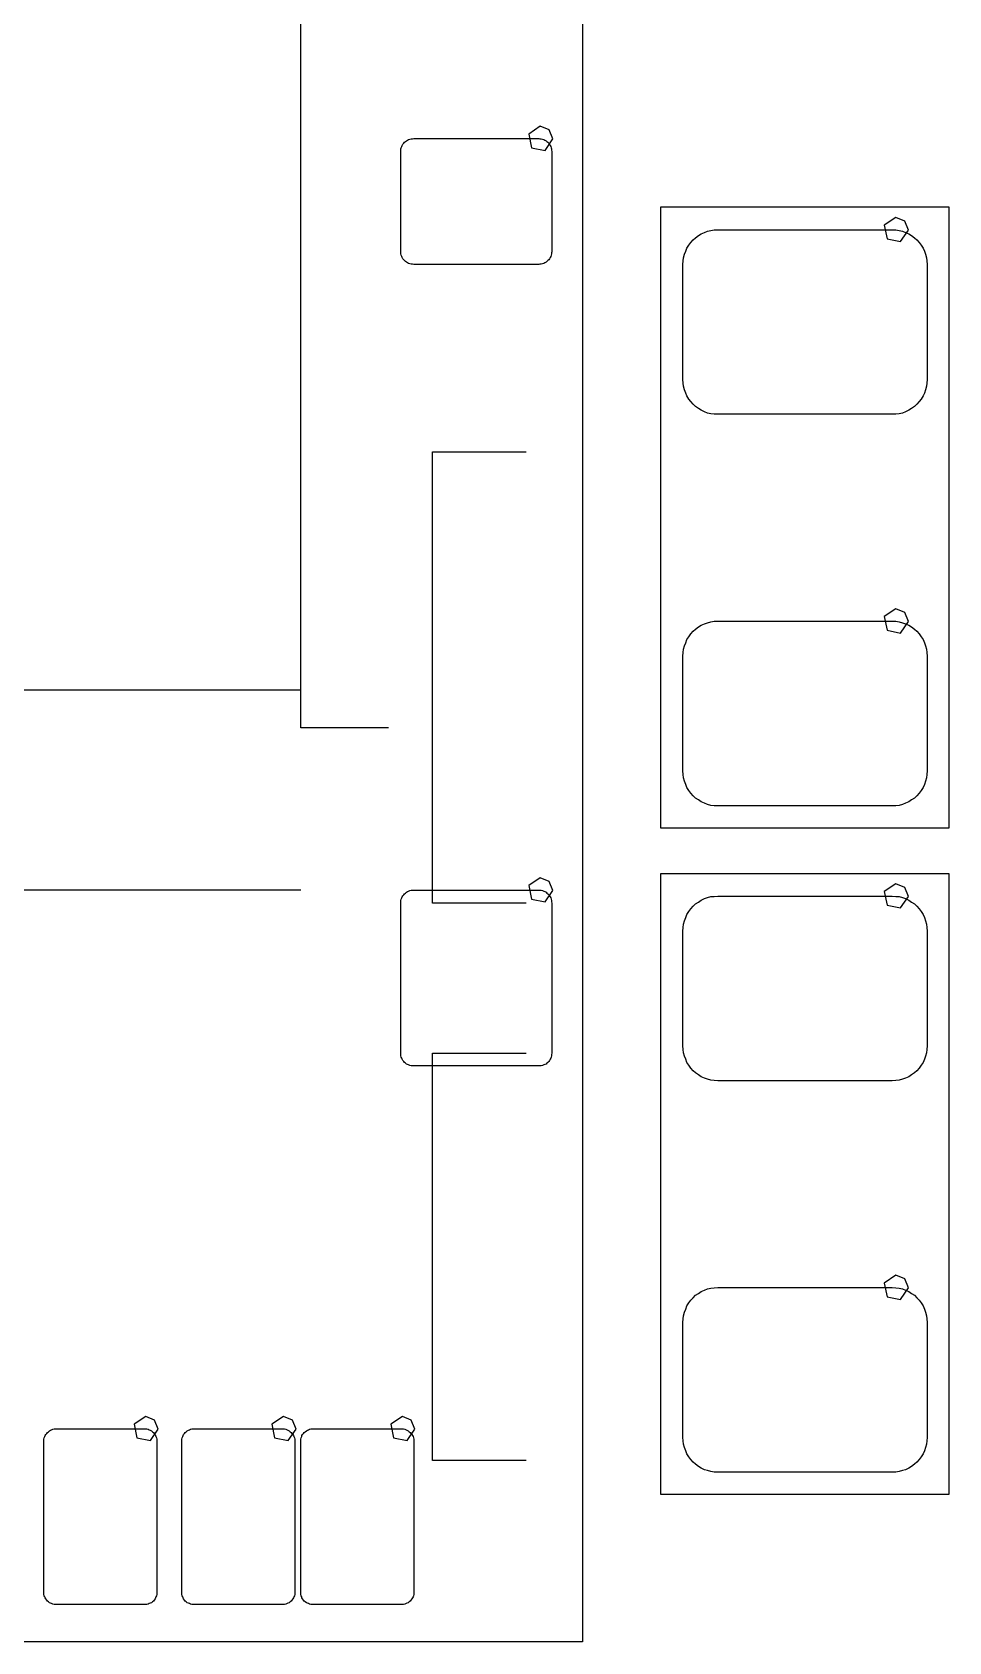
# Model space of a CAD drawing. Extents: x 114 to 258, y 8 to 198.
# Drawn here: x 234.33 to 241.65, y 170.13 to 182.98 of the extents above; entities that cross this region are included whole.
import ezdxf

# ---------------------------------------------------------------- set-up
doc = ezdxf.new("R2010")
doc.units = 0

msp = doc.modelspace()

# ---------------------------------------------------------------- linework, layer by layer
at = {"layer": 'Layer 1', "color": 7}
for points in [[(238.72444, 187.43402), (238.72444, 170.13408)], [(236.474, 177.4315), (236.474, 185.03372)], [(238.386366, 182.232786), (238.293978, 182.171054), (238.315655, 182.062075), (238.424634, 182.040398), (238.486366, 182.132786), (238.457077, 182.203497), (238.386366, 182.232786), (238.386366, 182.232786)], [(237.28426, 182.0797), (237.28934, 182.08986)], [(237.28934, 182.08986), (237.29696, 182.09748)], [(237.29696, 182.09748), (237.30204, 182.1051)], [(237.30204, 182.1051), (237.30966, 182.11018)], [(237.30966, 182.11018), (237.31728, 182.1178)], [(237.31728, 182.1178), (237.32744, 182.12288)], [(237.32744, 182.12288), (237.33506, 182.12796)], [(237.33506, 182.12796), (237.34522, 182.1305)], [(237.34522, 182.1305), (237.35538, 182.13304)], [(237.35538, 182.13304), (237.36554, 182.13304)], [(237.36554, 182.13304), (237.3757, 182.13558)], [(237.3757, 182.13558), (238.37392, 182.13558)], [(238.37392, 182.13558), (238.38408, 182.13304)], [(238.38408, 182.13304), (238.39424, 182.13304)], [(238.39424, 182.13304), (238.4044, 182.1305)], [(238.4044, 182.1305), (238.41456, 182.12796)], [(238.41456, 182.12796), (238.42218, 182.12288)], [(238.42218, 182.12288), (238.43234, 182.1178)], [(238.43234, 182.1178), (238.43996, 182.11018)], [(238.43996, 182.11018), (238.44758, 182.1051)], [(238.44758, 182.1051), (238.4552, 182.09748)], [(238.4552, 182.09748), (238.46028, 182.08986)], [(238.46028, 182.08986), (238.46536, 182.0797)], [(237.2741, 182.05176), (237.27664, 182.06192)], [(237.2741, 182.0416), (237.2741, 182.05176)], [(237.2741, 182.03144), (237.2741, 182.0416)], [(237.2741, 181.23134), (237.2741, 182.03144)], [(237.27664, 182.06192), (237.28172, 182.07208)], [(237.28172, 182.07208), (237.28426, 182.0797)], [(238.46536, 182.0797), (238.47044, 182.07208)], [(238.47044, 182.07208), (238.47298, 182.06192)], [(238.47298, 182.06192), (238.47552, 182.05176)], [(238.47552, 182.05176), (238.47552, 182.0416)], [(238.47552, 182.0416), (238.47806, 182.03144)], [(238.47806, 182.03144), (238.47806, 181.23134)], [(239.34928, 181.58948), (241.64798, 181.58948)], [(239.34928, 176.62886), (239.34928, 181.58948)], [(241.64798, 181.58948), (241.64798, 176.62886)], [(241.225324, 181.504822), (241.132936, 181.44309), (241.154613, 181.334111), (241.263592, 181.312434), (241.325324, 181.404822), (241.296035, 181.475533), (241.225324, 181.504822), (241.225324, 181.504822)], [(239.58804, 181.305), (239.60582, 181.32532)], [(239.60582, 181.32532), (239.62614, 181.3431)], [(239.62614, 181.3431), (239.649, 181.36088)], [(239.649, 181.36088), (239.67186, 181.37358)], [(239.67186, 181.37358), (239.69726, 181.38628)], [(239.69726, 181.38628), (239.72266, 181.39644)], [(239.72266, 181.39644), (239.74806, 181.40152)], [(239.74806, 181.40152), (239.776, 181.4066)], [(239.776, 181.4066), (239.80394, 181.4066)], [(239.80394, 181.4066), (241.19586, 181.4066)], [(241.19586, 181.4066), (241.2238, 181.4066)], [(241.2238, 181.4066), (241.25174, 181.40152)], [(241.25174, 181.40152), (241.27714, 181.39644)], [(241.27714, 181.39644), (241.30254, 181.38628)], [(241.30254, 181.38628), (241.32794, 181.37358)], [(241.32794, 181.37358), (241.3508, 181.36088)], [(241.3508, 181.36088), (241.37366, 181.3431)], [(241.37366, 181.3431), (241.39398, 181.32532)], [(241.39398, 181.32532), (241.41176, 181.305)], [(237.2741, 181.22372), (237.2741, 181.23134)], [(237.2741, 181.21356), (237.2741, 181.22372)], [(237.27664, 181.2034), (237.2741, 181.21356)], [(237.28172, 181.19324), (237.27664, 181.2034)], [(237.28426, 181.18562), (237.28172, 181.19324)], [(237.28934, 181.17546), (237.28426, 181.18562)], [(238.46536, 181.18562), (238.46028, 181.17546)], [(238.47044, 181.19324), (238.46536, 181.18562)], [(238.47298, 181.2034), (238.47044, 181.19324)], [(238.47552, 181.21356), (238.47298, 181.2034)], [(238.47806, 181.23134), (238.47552, 181.22372)], [(238.47552, 181.22372), (238.47552, 181.21356)], [(239.52962, 181.18308), (239.53724, 181.21102)], [(239.53724, 181.21102), (239.5474, 181.23642)], [(239.5474, 181.23642), (239.55756, 181.25928)], [(239.55756, 181.25928), (239.5728, 181.28468)], [(239.5728, 181.28468), (239.58804, 181.305)], [(241.41176, 181.305), (241.427, 181.28468)], [(241.427, 181.28468), (241.44224, 181.25928)], [(241.44224, 181.25928), (241.45494, 181.23642)], [(241.45494, 181.23642), (241.46256, 181.21102)], [(241.46256, 181.21102), (241.47018, 181.18308)], [(237.29696, 181.16784), (237.28934, 181.17546)], [(237.30204, 181.16022), (237.29696, 181.16784)], [(237.30966, 181.1526), (237.30204, 181.16022)], [(237.31728, 181.14752), (237.30966, 181.1526)], [(237.32744, 181.14244), (237.31728, 181.14752)], [(237.33506, 181.13736), (237.32744, 181.14244)], [(237.34522, 181.13482), (237.33506, 181.13736)], [(237.35538, 181.13228), (237.34522, 181.13482)], [(237.36554, 181.13228), (237.35538, 181.13228)], [(237.3757, 181.12974), (237.36554, 181.13228)], [(238.37392, 181.12974), (237.3757, 181.12974)], [(238.38408, 181.13228), (238.37392, 181.12974)], [(238.39424, 181.13228), (238.38408, 181.13228)], [(238.4044, 181.13482), (238.39424, 181.13228)], [(238.41456, 181.13736), (238.4044, 181.13482)], [(238.42218, 181.14244), (238.41456, 181.13736)], [(238.43234, 181.14752), (238.42218, 181.14244)], [(238.43996, 181.1526), (238.43234, 181.14752)], [(238.44758, 181.16022), (238.43996, 181.1526)], [(238.4552, 181.16784), (238.44758, 181.16022)], [(238.46028, 181.17546), (238.4552, 181.16784)], [(239.52454, 181.12974), (239.52708, 181.15768)], [(239.52454, 180.21026), (239.52454, 181.12974)], [(239.52708, 181.15768), (239.52962, 181.18308)], [(241.47018, 181.18308), (241.47272, 181.15768)], [(241.47272, 181.15768), (241.47526, 181.12974)], [(241.47526, 181.12974), (241.47526, 180.21026)], [(239.52708, 180.18232), (239.52454, 180.21026)], [(239.52962, 180.15692), (239.52708, 180.18232)], [(239.53724, 180.12898), (239.52962, 180.15692)], [(241.47018, 180.15692), (241.46256, 180.12898)], [(241.47272, 180.18232), (241.47018, 180.15692)], [(241.47526, 180.21026), (241.47272, 180.18232)], [(239.5474, 180.10358), (239.53724, 180.12898)], [(239.55756, 180.08072), (239.5474, 180.10358)], [(239.5728, 180.05532), (239.55756, 180.08072)], [(239.58804, 180.035), (239.5728, 180.05532)], [(239.60582, 180.01468), (239.58804, 180.035)], [(241.41176, 180.035), (241.39398, 180.01468)], [(241.427, 180.05532), (241.41176, 180.035)], [(241.44224, 180.08072), (241.427, 180.05532)], [(241.45494, 180.10358), (241.44224, 180.08072)], [(241.46256, 180.12898), (241.45494, 180.10358)], [(239.62614, 179.9969), (239.60582, 180.01468)], [(239.649, 179.97912), (239.62614, 179.9969)], [(239.67186, 179.96642), (239.649, 179.97912)], [(239.69726, 179.95372), (239.67186, 179.96642)], [(239.72266, 179.94356), (239.69726, 179.95372)], [(239.74806, 179.93848), (239.72266, 179.94356)], [(239.776, 179.9334), (239.74806, 179.93848)], [(239.80394, 179.9334), (239.776, 179.9334)], [(241.19586, 179.9334), (239.80394, 179.9334)], [(241.2238, 179.9334), (241.19586, 179.9334)], [(241.25174, 179.93848), (241.2238, 179.9334)], [(241.27714, 179.94356), (241.25174, 179.93848)], [(241.30254, 179.95372), (241.27714, 179.94356)], [(241.32794, 179.96642), (241.30254, 179.95372)], [(241.3508, 179.97912), (241.32794, 179.96642)], [(241.37366, 179.9969), (241.3508, 179.97912)], [(241.39398, 180.01468), (241.37366, 179.9969)], [(237.52556, 179.63368), (238.27486, 179.63368)], [(237.52556, 176.03196), (237.52556, 179.63368)], [(241.225324, 178.37986), (241.132936, 178.318128), (241.154613, 178.209149), (241.263592, 178.187472), (241.325324, 178.27986), (241.296035, 178.350571), (241.225324, 178.37986), (241.225324, 178.37986)], [(239.62614, 178.2189), (239.649, 178.23668)], [(239.649, 178.23668), (239.67186, 178.24938)], [(239.67186, 178.24938), (239.69726, 178.26208)], [(239.69726, 178.26208), (239.72266, 178.2697)], [(239.72266, 178.2697), (239.74806, 178.27732)], [(239.74806, 178.27732), (239.776, 178.2824)], [(239.776, 178.2824), (239.80394, 178.2824)], [(239.80394, 178.2824), (241.19586, 178.2824)], [(241.19586, 178.2824), (241.2238, 178.2824)], [(241.2238, 178.2824), (241.25174, 178.27732)], [(241.25174, 178.27732), (241.27714, 178.2697)], [(241.27714, 178.2697), (241.30254, 178.26208)], [(241.30254, 178.26208), (241.32794, 178.24938)], [(241.32794, 178.24938), (241.3508, 178.23668)], [(241.3508, 178.23668), (241.37366, 178.2189)], [(239.53724, 178.08428), (239.5474, 178.10968)], [(239.5474, 178.10968), (239.55756, 178.13508)], [(239.55756, 178.13508), (239.5728, 178.15794)], [(239.5728, 178.15794), (239.58804, 178.1808)], [(239.58804, 178.1808), (239.60582, 178.20112)], [(239.60582, 178.20112), (239.62614, 178.2189)], [(241.37366, 178.2189), (241.39398, 178.20112)], [(241.39398, 178.20112), (241.41176, 178.1808)], [(241.41176, 178.1808), (241.427, 178.15794)], [(241.427, 178.15794), (241.44224, 178.13508)], [(241.44224, 178.13508), (241.45494, 178.10968)], [(241.45494, 178.10968), (241.46256, 178.08428)], [(239.52454, 178.003), (239.52708, 178.03094)], [(239.52454, 177.08606), (239.52454, 178.003)], [(239.52708, 178.03094), (239.52962, 178.05888)], [(239.52962, 178.05888), (239.53724, 178.08428)], [(241.46256, 178.08428), (241.47018, 178.05888)], [(241.47018, 178.05888), (241.47272, 178.03094)], [(241.47272, 178.03094), (241.47526, 178.003)], [(241.47526, 178.003), (241.47526, 177.08606)], [(227.7745, 177.73376), (236.474, 177.73376)], [(237.17504, 177.4315), (236.474, 177.4315)], [(239.52708, 177.05812), (239.52454, 177.08606)], [(241.47526, 177.08606), (241.47272, 177.05812)], [(239.52962, 177.03272), (239.52708, 177.05812)], [(239.53724, 177.00478), (239.52962, 177.03272)], [(239.5474, 176.97938), (239.53724, 177.00478)], [(239.55756, 176.95398), (239.5474, 176.97938)], [(239.5728, 176.93112), (239.55756, 176.95398)], [(241.44224, 176.95398), (241.427, 176.93112)], [(241.45494, 176.97938), (241.44224, 176.95398)], [(241.46256, 177.00478), (241.45494, 176.97938)], [(241.47018, 177.03272), (241.46256, 177.00478)], [(241.47272, 177.05812), (241.47018, 177.03272)], [(239.58804, 176.90826), (239.5728, 176.93112)], [(239.60582, 176.88794), (239.58804, 176.90826)], [(239.62614, 176.87016), (239.60582, 176.88794)], [(239.649, 176.85492), (239.62614, 176.87016)], [(239.67186, 176.83968), (239.649, 176.85492)], [(239.69726, 176.82952), (239.67186, 176.83968)], [(239.72266, 176.81936), (239.69726, 176.82952)], [(239.74806, 176.81174), (239.72266, 176.81936)], [(241.27714, 176.81936), (241.25174, 176.81174)], [(241.30254, 176.82952), (241.27714, 176.81936)], [(241.32794, 176.83968), (241.30254, 176.82952)], [(241.3508, 176.85492), (241.32794, 176.83968)], [(241.37366, 176.87016), (241.3508, 176.85492)], [(241.39398, 176.88794), (241.37366, 176.87016)], [(241.41176, 176.90826), (241.39398, 176.88794)], [(241.427, 176.93112), (241.41176, 176.90826)], [(239.776, 176.8092), (239.74806, 176.81174)], [(239.80394, 176.80666), (239.776, 176.8092)], [(241.19586, 176.80666), (239.80394, 176.80666)], [(241.2238, 176.8092), (241.19586, 176.80666)], [(241.25174, 176.81174), (241.2238, 176.8092)], [(241.64798, 176.62886), (239.34928, 176.62886)], [(238.386366, 176.232798), (238.293978, 176.171066), (238.315655, 176.062087), (238.424634, 176.04041), (238.486366, 176.132798), (238.457077, 176.203509), (238.386366, 176.232798), (238.386366, 176.232798)], [(239.34928, 171.3101), (239.34928, 176.26818)], [(239.34928, 176.26818), (241.64798, 176.26818)], [(241.225324, 176.184792), (241.132936, 176.12306), (241.154613, 176.014081), (241.263592, 175.992404), (241.325324, 176.084792), (241.296035, 176.155503), (241.225324, 176.184792), (241.225324, 176.184792)], [(241.64798, 176.26818), (241.64798, 171.3101)], [(236.474, 176.13356), (227.7745, 176.13356)], [(237.2741, 176.05228), (237.27664, 176.06244)], [(237.2741, 176.04212), (237.2741, 176.05228)], [(237.27664, 176.06244), (237.28172, 176.0726)], [(237.28172, 176.0726), (237.28426, 176.08022)], [(237.28426, 176.08022), (237.28934, 176.09038)], [(237.28934, 176.09038), (237.29696, 176.098)], [(237.29696, 176.098), (237.30204, 176.10562)], [(237.30204, 176.10562), (237.30966, 176.1107)], [(237.30966, 176.1107), (237.31728, 176.11832)], [(237.31728, 176.11832), (237.32744, 176.1234)], [(237.32744, 176.1234), (237.33506, 176.12594)], [(237.33506, 176.12594), (237.34522, 176.13102)], [(237.34522, 176.13102), (237.35538, 176.13356)], [(237.35538, 176.13356), (237.36554, 176.13356)], [(237.36554, 176.13356), (237.3757, 176.13356)], [(237.3757, 176.13356), (238.37392, 176.13356)], [(238.37392, 176.13356), (238.38408, 176.13356)], [(238.38408, 176.13356), (238.39424, 176.13356)], [(238.39424, 176.13356), (238.4044, 176.13102)], [(238.4044, 176.13102), (238.41456, 176.12594)], [(238.41456, 176.12594), (238.42218, 176.1234)], [(238.42218, 176.1234), (238.43234, 176.11832)], [(238.43234, 176.11832), (238.43996, 176.1107)], [(238.43996, 176.1107), (238.44758, 176.10562)], [(238.44758, 176.10562), (238.4552, 176.098)], [(238.4552, 176.098), (238.46028, 176.09038)], [(238.46028, 176.09038), (238.46536, 176.08022)], [(238.46536, 176.08022), (238.47044, 176.0726)], [(238.47044, 176.0726), (238.47298, 176.06244)], [(238.47298, 176.06244), (238.47552, 176.05228)], [(238.47552, 176.05228), (238.47552, 176.04212)], [(239.649, 176.03958), (239.67186, 176.05482)], [(239.67186, 176.05482), (239.69726, 176.06752)], [(239.69726, 176.06752), (239.72266, 176.07514)], [(239.72266, 176.07514), (239.74806, 176.08276)], [(239.74806, 176.08276), (239.776, 176.0853)], [(239.776, 176.0853), (239.80394, 176.08784)], [(239.80394, 176.08784), (241.19586, 176.08784)], [(241.19586, 176.08784), (241.2238, 176.0853)], [(241.2238, 176.0853), (241.25174, 176.08276)], [(241.25174, 176.08276), (241.27714, 176.07514)], [(241.27714, 176.07514), (241.30254, 176.06752)], [(241.30254, 176.06752), (241.32794, 176.05482)], [(241.32794, 176.05482), (241.3508, 176.03958)], [(237.2741, 176.03196), (237.2741, 176.04212)], [(237.2741, 174.83308), (237.2741, 176.03196)], [(238.27486, 176.03196), (237.52556, 176.03196)], [(238.47552, 176.04212), (238.47806, 176.03196)], [(238.47806, 176.03196), (238.47806, 174.83308)], [(239.5474, 175.91512), (239.55756, 175.94052)], [(239.55756, 175.94052), (239.5728, 175.96338)], [(239.5728, 175.96338), (239.58804, 175.98624)], [(239.58804, 175.98624), (239.60582, 176.00656)], [(239.60582, 176.00656), (239.62614, 176.02434)], [(239.62614, 176.02434), (239.649, 176.03958)], [(241.3508, 176.03958), (241.37366, 176.02434)], [(241.37366, 176.02434), (241.39398, 176.00656)], [(241.39398, 176.00656), (241.41176, 175.98624)], [(241.41176, 175.98624), (241.427, 175.96338)], [(241.427, 175.96338), (241.44224, 175.94052)], [(241.44224, 175.94052), (241.45494, 175.91512)], [(239.52454, 175.80844), (239.52708, 175.83638)], [(239.52454, 174.8915), (239.52454, 175.80844)], [(239.52708, 175.83638), (239.52962, 175.86432)], [(239.52962, 175.86432), (239.53724, 175.88972)], [(239.53724, 175.88972), (239.5474, 175.91512)], [(241.45494, 175.91512), (241.46256, 175.88972)], [(241.46256, 175.88972), (241.47018, 175.86432)], [(241.47018, 175.86432), (241.47272, 175.83638)], [(241.47272, 175.83638), (241.47526, 175.80844)], [(241.47526, 175.80844), (241.47526, 174.8915)], [(239.52708, 174.86356), (239.52454, 174.8915)], [(241.47526, 174.8915), (241.47272, 174.86356)], [(237.2741, 174.82292), (237.2741, 174.83308)], [(237.2741, 174.81276), (237.2741, 174.82292)], [(237.27664, 174.8026), (237.2741, 174.81276)], [(237.28172, 174.79244), (237.27664, 174.8026)], [(237.28426, 174.78482), (237.28172, 174.79244)], [(237.28934, 174.77466), (237.28426, 174.78482)], [(237.29696, 174.76704), (237.28934, 174.77466)], [(237.30204, 174.75942), (237.29696, 174.76704)], [(237.52556, 174.83308), (238.27486, 174.83308)], [(237.52556, 171.58188), (237.52556, 174.83308)], [(238.4552, 174.76704), (238.44758, 174.75942)], [(238.46028, 174.77466), (238.4552, 174.76704)], [(238.46536, 174.78482), (238.46028, 174.77466)], [(238.47044, 174.79244), (238.46536, 174.78482)], [(238.47298, 174.8026), (238.47044, 174.79244)], [(238.47552, 174.81276), (238.47298, 174.8026)], [(238.47806, 174.83308), (238.47552, 174.82292)], [(238.47552, 174.82292), (238.47552, 174.81276)], [(239.52962, 174.83562), (239.52708, 174.86356)], [(239.53724, 174.81022), (239.52962, 174.83562)], [(239.5474, 174.78482), (239.53724, 174.81022)], [(239.55756, 174.75942), (239.5474, 174.78482)], [(241.45494, 174.78482), (241.44224, 174.75942)], [(241.46256, 174.81022), (241.45494, 174.78482)], [(241.47018, 174.83562), (241.46256, 174.81022)], [(241.47272, 174.86356), (241.47018, 174.83562)], [(237.30966, 174.75434), (237.30204, 174.75942)], [(237.31728, 174.74672), (237.30966, 174.75434)], [(237.32744, 174.74164), (237.31728, 174.74672)], [(237.33506, 174.7391), (237.32744, 174.74164)], [(237.34522, 174.73402), (237.33506, 174.7391)], [(237.35538, 174.73148), (237.34522, 174.73402)], [(237.36554, 174.73148), (237.35538, 174.73148)], [(237.3757, 174.73148), (237.36554, 174.73148)], [(238.37392, 174.73148), (237.3757, 174.73148)], [(238.38408, 174.73148), (238.37392, 174.73148)], [(238.39424, 174.73148), (238.38408, 174.73148)], [(238.4044, 174.73402), (238.39424, 174.73148)], [(238.41456, 174.7391), (238.4044, 174.73402)], [(238.42218, 174.74164), (238.41456, 174.7391)], [(238.43234, 174.74672), (238.42218, 174.74164)], [(238.43996, 174.75434), (238.43234, 174.74672)], [(238.44758, 174.75942), (238.43996, 174.75434)], [(239.5728, 174.73656), (239.55756, 174.75942)], [(239.58804, 174.7137), (239.5728, 174.73656)], [(239.60582, 174.69338), (239.58804, 174.7137)], [(239.62614, 174.6756), (239.60582, 174.69338)], [(239.649, 174.66036), (239.62614, 174.6756)], [(239.67186, 174.64512), (239.649, 174.66036)], [(239.69726, 174.63496), (239.67186, 174.64512)], [(239.72266, 174.6248), (239.69726, 174.63496)], [(241.30254, 174.63496), (241.27714, 174.6248)], [(241.32794, 174.64512), (241.30254, 174.63496)], [(241.3508, 174.66036), (241.32794, 174.64512)], [(241.37366, 174.6756), (241.3508, 174.66036)], [(241.39398, 174.69338), (241.37366, 174.6756)], [(241.41176, 174.7137), (241.39398, 174.69338)], [(241.427, 174.73656), (241.41176, 174.7137)], [(241.44224, 174.75942), (241.427, 174.73656)], [(239.74806, 174.61718), (239.72266, 174.6248)], [(239.776, 174.61464), (239.74806, 174.61718)], [(239.80394, 174.6121), (239.776, 174.61464)], [(241.19586, 174.6121), (239.80394, 174.6121)], [(241.2238, 174.61464), (241.19586, 174.6121)], [(241.25174, 174.61718), (241.2238, 174.61464)], [(241.27714, 174.6248), (241.25174, 174.61718)], [(239.74806, 172.95602), (239.776, 172.9611)], [(239.776, 172.9611), (239.80394, 172.96364)], [(239.80394, 172.96364), (241.19586, 172.96364)], [(241.225324, 173.05983), (241.132936, 172.998098), (241.154613, 172.889119), (241.263592, 172.867442), (241.325324, 172.95983), (241.296035, 173.030541), (241.225324, 173.05983), (241.225324, 173.05983)], [(241.19586, 172.96364), (241.2238, 172.9611)], [(241.2238, 172.9611), (241.25174, 172.95602)], [(239.55756, 172.81632), (239.5728, 172.83918)], [(239.5728, 172.83918), (239.58804, 172.86204)], [(239.58804, 172.86204), (239.60582, 172.87982)], [(239.60582, 172.87982), (239.62614, 172.90014)], [(239.62614, 172.90014), (239.649, 172.91538)], [(239.649, 172.91538), (239.67186, 172.93062)], [(239.67186, 172.93062), (239.69726, 172.94078)], [(239.69726, 172.94078), (239.72266, 172.95094)], [(239.72266, 172.95094), (239.74806, 172.95602)], [(241.25174, 172.95602), (241.27714, 172.95094)], [(241.27714, 172.95094), (241.30254, 172.94078)], [(241.30254, 172.94078), (241.32794, 172.93062)], [(241.32794, 172.93062), (241.3508, 172.91538)], [(241.3508, 172.91538), (241.37366, 172.90014)], [(241.37366, 172.90014), (241.39398, 172.87982)], [(241.39398, 172.87982), (241.41176, 172.86204)], [(241.41176, 172.86204), (241.427, 172.83918)], [(241.427, 172.83918), (241.44224, 172.81632)], [(239.52454, 172.68424), (239.52708, 172.71218)], [(239.52708, 172.71218), (239.52962, 172.73758)], [(239.52962, 172.73758), (239.53724, 172.76552)], [(239.53724, 172.76552), (239.5474, 172.79092)], [(239.5474, 172.79092), (239.55756, 172.81632)], [(241.44224, 172.81632), (241.45494, 172.79092)], [(241.45494, 172.79092), (241.46256, 172.76552)], [(241.46256, 172.76552), (241.47018, 172.73758)], [(241.47018, 172.73758), (241.47272, 172.71218)], [(241.47272, 172.71218), (241.47526, 172.68424)], [(239.52454, 171.76476), (239.52454, 172.68424)], [(241.47526, 172.68424), (241.47526, 171.76476)], [(235.236258, 171.932832), (235.14387, 171.8711), (235.165547, 171.762121), (235.274526, 171.740444), (235.336258, 171.832832), (235.306969, 171.903543), (235.236258, 171.932832), (235.236258, 171.932832)], [(236.336332, 171.932832), (236.243944, 171.8711), (236.265621, 171.762121), (236.3746, 171.740444), (236.436332, 171.832832), (236.407043, 171.903543), (236.336332, 171.932832), (236.336332, 171.932832)], [(237.286292, 171.932832), (237.193904, 171.8711), (237.215581, 171.762121), (237.32456, 171.740444), (237.386292, 171.832832), (237.357003, 171.903543), (237.286292, 171.932832), (237.286292, 171.932832)], [(234.44708, 171.79778), (234.45216, 171.8054)], [(234.45216, 171.8054), (234.45978, 171.81048)], [(234.45978, 171.81048), (234.4674, 171.8181)], [(234.4674, 171.8181), (234.47756, 171.82318)], [(234.47756, 171.82318), (234.48518, 171.82572)], [(234.48518, 171.82572), (234.49534, 171.8308)], [(234.49534, 171.8308), (234.5055, 171.83334)], [(234.5055, 171.83334), (234.51566, 171.83334)], [(234.51566, 171.83334), (234.52582, 171.83334)], [(234.52582, 171.83334), (235.22432, 171.83334)], [(235.22432, 171.83334), (235.23448, 171.83334)], [(235.23448, 171.83334), (235.24464, 171.83334)], [(235.24464, 171.83334), (235.2548, 171.8308)], [(235.2548, 171.8308), (235.26496, 171.82572)], [(235.26496, 171.82572), (235.27258, 171.82318)], [(235.27258, 171.82318), (235.28274, 171.8181)], [(235.28274, 171.8181), (235.29036, 171.81048)], [(235.29036, 171.81048), (235.29798, 171.8054)], [(235.29798, 171.8054), (235.30306, 171.79778)], [(235.5469, 171.79778), (235.55198, 171.8054)], [(235.55198, 171.8054), (235.5596, 171.81048)], [(235.5596, 171.81048), (235.56722, 171.8181)], [(235.56722, 171.8181), (235.57738, 171.82318)], [(235.57738, 171.82318), (235.585, 171.82572)], [(235.585, 171.82572), (235.59516, 171.8308)], [(235.59516, 171.8308), (235.60532, 171.83334)], [(235.60532, 171.83334), (235.61548, 171.83334)], [(235.61548, 171.83334), (235.62564, 171.83334)], [(235.62564, 171.83334), (236.32414, 171.83334)], [(236.32414, 171.83334), (236.3343, 171.83334)], [(236.3343, 171.83334), (236.34446, 171.83334)], [(236.34446, 171.83334), (236.35462, 171.8308)], [(236.35462, 171.8308), (236.36478, 171.82572)], [(236.36478, 171.82572), (236.3724, 171.82318)], [(236.3724, 171.82318), (236.38256, 171.8181)], [(236.38256, 171.8181), (236.39018, 171.81048)], [(236.39018, 171.81048), (236.3978, 171.8054)], [(236.3978, 171.8054), (236.40288, 171.79778)], [(236.49686, 171.79778), (236.50194, 171.8054)], [(236.50194, 171.8054), (236.50956, 171.81048)], [(236.50956, 171.81048), (236.51972, 171.8181)], [(236.51972, 171.8181), (236.52734, 171.82318)], [(236.52734, 171.82318), (236.53496, 171.82572)], [(236.53496, 171.82572), (236.54512, 171.8308)], [(236.54512, 171.8308), (236.55528, 171.83334)], [(236.55528, 171.83334), (236.56544, 171.83334)], [(236.56544, 171.83334), (236.5756, 171.83334)], [(236.5756, 171.83334), (237.2741, 171.83334)], [(237.2741, 171.83334), (237.28426, 171.83334)], [(237.28426, 171.83334), (237.29442, 171.83334)], [(237.29442, 171.83334), (237.30458, 171.8308)], [(237.30458, 171.8308), (237.31474, 171.82572)], [(237.31474, 171.82572), (237.32236, 171.82318)], [(237.32236, 171.82318), (237.33252, 171.8181)], [(237.33252, 171.8181), (237.34014, 171.81048)], [(237.34014, 171.81048), (237.34776, 171.8054)], [(237.34776, 171.8054), (237.35284, 171.79778)], [(234.42422, 171.75206), (234.42676, 171.76222)], [(234.42422, 171.7419), (234.42422, 171.75206)], [(234.42422, 171.73174), (234.42422, 171.7419)], [(234.42422, 170.53286), (234.42422, 171.73174)], [(234.42676, 171.76222), (234.43184, 171.77238)], [(234.43184, 171.77238), (234.43438, 171.78)], [(234.43438, 171.78), (234.43946, 171.79016)], [(234.43946, 171.79016), (234.44708, 171.79778)], [(235.30306, 171.79778), (235.31068, 171.79016)], [(235.31068, 171.79016), (235.31576, 171.78)], [(235.31576, 171.78), (235.3183, 171.77238)], [(235.3183, 171.77238), (235.32338, 171.76222)], [(235.32338, 171.76222), (235.32592, 171.75206)], [(235.32592, 171.75206), (235.32592, 171.7419)], [(235.32592, 171.7419), (235.32592, 171.73174)], [(235.32592, 171.73174), (235.32592, 170.53286)], [(235.52404, 171.75206), (235.52658, 171.76222)], [(235.52404, 171.7419), (235.52404, 171.75206)], [(235.52404, 171.73174), (235.52404, 171.7419)], [(235.52404, 170.53286), (235.52404, 171.73174)], [(235.52658, 171.76222), (235.53166, 171.77238)], [(235.53166, 171.77238), (235.5342, 171.78)], [(235.5342, 171.78), (235.53928, 171.79016)], [(235.53928, 171.79016), (235.5469, 171.79778)], [(236.40288, 171.79778), (236.4105, 171.79016)], [(236.4105, 171.79016), (236.41558, 171.78)], [(236.41558, 171.78), (236.41812, 171.77238)], [(236.41812, 171.77238), (236.4232, 171.76222)], [(236.4232, 171.76222), (236.42574, 171.75206)], [(236.42574, 171.75206), (236.42574, 171.7419)], [(236.42574, 171.7419), (236.42828, 171.73174)], [(236.42828, 171.73174), (236.42828, 170.53286)], [(236.474, 171.75206), (236.47654, 171.76222)], [(236.474, 171.7419), (236.474, 171.75206)], [(236.474, 171.73174), (236.474, 171.7419)], [(236.474, 170.53286), (236.474, 171.73174)], [(236.47654, 171.76222), (236.48162, 171.77238)], [(236.48162, 171.77238), (236.48416, 171.78)], [(236.48416, 171.78), (236.48924, 171.79016)], [(236.48924, 171.79016), (236.49686, 171.79778)], [(237.35284, 171.79778), (237.36046, 171.79016)], [(237.36046, 171.79016), (237.36554, 171.78)], [(237.36554, 171.78), (237.37062, 171.77238)], [(237.37062, 171.77238), (237.37316, 171.76222)], [(237.37316, 171.76222), (237.3757, 171.75206)], [(237.3757, 171.75206), (237.3757, 171.7419)], [(237.3757, 171.7419), (237.37824, 171.73174)], [(237.37824, 171.73174), (237.37824, 170.53286)], [(239.52708, 171.73936), (239.52454, 171.76476)], [(239.52962, 171.71142), (239.52708, 171.73936)], [(239.53724, 171.68602), (239.52962, 171.71142)], [(239.5474, 171.65808), (239.53724, 171.68602)], [(241.46256, 171.68602), (241.45494, 171.65808)], [(241.47018, 171.71142), (241.46256, 171.68602)], [(241.47272, 171.73936), (241.47018, 171.71142)], [(241.47526, 171.76476), (241.47272, 171.73936)], [(238.27486, 171.58188), (237.52556, 171.58188)], [(239.55756, 171.63522), (239.5474, 171.65808)], [(239.5728, 171.60982), (239.55756, 171.63522)], [(239.58804, 171.5895), (239.5728, 171.60982)], [(239.60582, 171.56918), (239.58804, 171.5895)], [(239.62614, 171.5514), (239.60582, 171.56918)], [(239.649, 171.53362), (239.62614, 171.5514)], [(241.37366, 171.5514), (241.3508, 171.53362)], [(241.39398, 171.56918), (241.37366, 171.5514)], [(241.41176, 171.5895), (241.39398, 171.56918)], [(241.427, 171.60982), (241.41176, 171.5895)], [(241.44224, 171.63522), (241.427, 171.60982)], [(241.45494, 171.65808), (241.44224, 171.63522)], [(239.67186, 171.52092), (239.649, 171.53362)], [(239.69726, 171.50822), (239.67186, 171.52092)], [(239.72266, 171.5006), (239.69726, 171.50822)], [(239.74806, 171.49298), (239.72266, 171.5006)], [(239.776, 171.4879), (239.74806, 171.49298)], [(239.80394, 171.4879), (239.776, 171.4879)], [(241.19586, 171.4879), (239.80394, 171.4879)], [(241.2238, 171.4879), (241.19586, 171.4879)], [(241.25174, 171.49298), (241.2238, 171.4879)], [(241.27714, 171.5006), (241.25174, 171.49298)], [(241.30254, 171.50822), (241.27714, 171.5006)], [(241.32794, 171.52092), (241.30254, 171.50822)], [(241.3508, 171.53362), (241.32794, 171.52092)], [(241.64798, 171.3101), (239.34928, 171.3101)], [(234.42422, 170.5227), (234.42422, 170.53286)], [(234.42422, 170.51254), (234.42422, 170.5227)], [(235.32592, 170.53286), (235.32592, 170.5227)], [(235.32592, 170.5227), (235.32592, 170.51254)], [(235.52404, 170.5227), (235.52404, 170.53286)], [(235.52404, 170.51254), (235.52404, 170.5227)], [(236.42828, 170.53286), (236.42574, 170.5227)], [(236.42574, 170.5227), (236.42574, 170.51254)], [(236.474, 170.5227), (236.474, 170.53286)], [(236.474, 170.51254), (236.474, 170.5227)], [(237.37824, 170.53286), (237.3757, 170.5227)], [(237.3757, 170.5227), (237.3757, 170.51254)], [(234.42676, 170.50238), (234.42422, 170.51254)], [(234.43184, 170.49222), (234.42676, 170.50238)], [(234.43438, 170.4846), (234.43184, 170.49222)], [(234.43946, 170.47698), (234.43438, 170.4846)], [(234.44708, 170.46682), (234.43946, 170.47698)], [(234.45216, 170.4592), (234.44708, 170.46682)], [(234.45978, 170.45412), (234.45216, 170.4592)], [(234.4674, 170.4465), (234.45978, 170.45412)], [(234.47756, 170.44142), (234.4674, 170.4465)], [(234.48518, 170.43888), (234.47756, 170.44142)], [(234.49534, 170.4338), (234.48518, 170.43888)], [(234.5055, 170.43126), (234.49534, 170.4338)], [(234.51566, 170.43126), (234.5055, 170.43126)], [(234.52582, 170.43126), (234.51566, 170.43126)], [(235.22432, 170.43126), (234.52582, 170.43126)], [(235.23448, 170.43126), (235.22432, 170.43126)], [(235.24464, 170.43126), (235.23448, 170.43126)], [(235.2548, 170.4338), (235.24464, 170.43126)], [(235.26496, 170.43888), (235.2548, 170.4338)], [(235.27258, 170.44142), (235.26496, 170.43888)], [(235.28274, 170.4465), (235.27258, 170.44142)], [(235.29036, 170.45412), (235.28274, 170.4465)], [(235.29798, 170.4592), (235.29036, 170.45412)], [(235.30306, 170.46682), (235.29798, 170.4592)], [(235.31068, 170.47698), (235.30306, 170.46682)], [(235.31576, 170.4846), (235.31068, 170.47698)], [(235.3183, 170.49222), (235.31576, 170.4846)], [(235.32338, 170.50238), (235.3183, 170.49222)], [(235.32592, 170.51254), (235.32338, 170.50238)], [(235.52658, 170.50238), (235.52404, 170.51254)], [(235.53166, 170.49222), (235.52658, 170.50238)], [(235.5342, 170.4846), (235.53166, 170.49222)], [(235.53928, 170.47698), (235.5342, 170.4846)], [(235.5469, 170.46682), (235.53928, 170.47698)], [(235.55198, 170.4592), (235.5469, 170.46682)], [(235.5596, 170.45412), (235.55198, 170.4592)], [(235.56722, 170.4465), (235.5596, 170.45412)], [(235.57738, 170.44142), (235.56722, 170.4465)], [(235.585, 170.43888), (235.57738, 170.44142)], [(235.59516, 170.4338), (235.585, 170.43888)], [(235.60532, 170.43126), (235.59516, 170.4338)], [(235.61548, 170.43126), (235.60532, 170.43126)], [(235.62564, 170.43126), (235.61548, 170.43126)], [(236.32414, 170.43126), (235.62564, 170.43126)], [(236.3343, 170.43126), (236.32414, 170.43126)], [(236.34446, 170.43126), (236.3343, 170.43126)], [(236.35462, 170.4338), (236.34446, 170.43126)], [(236.36478, 170.43888), (236.35462, 170.4338)], [(236.3724, 170.44142), (236.36478, 170.43888)], [(236.38256, 170.4465), (236.3724, 170.44142)], [(236.39018, 170.45412), (236.38256, 170.4465)], [(236.3978, 170.4592), (236.39018, 170.45412)], [(236.40288, 170.46682), (236.3978, 170.4592)], [(236.4105, 170.47698), (236.40288, 170.46682)], [(236.41558, 170.4846), (236.4105, 170.47698)], [(236.41812, 170.49222), (236.41558, 170.4846)], [(236.4232, 170.50238), (236.41812, 170.49222)], [(236.42574, 170.51254), (236.4232, 170.50238)], [(236.47654, 170.50238), (236.474, 170.51254)], [(236.48162, 170.49222), (236.47654, 170.50238)], [(236.48416, 170.4846), (236.48162, 170.49222)], [(236.48924, 170.47698), (236.48416, 170.4846)], [(236.49686, 170.46682), (236.48924, 170.47698)], [(236.50194, 170.4592), (236.49686, 170.46682)], [(236.50956, 170.45412), (236.50194, 170.4592)], [(236.51972, 170.4465), (236.50956, 170.45412)], [(236.52734, 170.44142), (236.51972, 170.4465)], [(236.53496, 170.43888), (236.52734, 170.44142)], [(236.54512, 170.4338), (236.53496, 170.43888)], [(236.55528, 170.43126), (236.54512, 170.4338)], [(236.56544, 170.43126), (236.55528, 170.43126)], [(236.5756, 170.43126), (236.56544, 170.43126)], [(237.2741, 170.43126), (236.5756, 170.43126)], [(237.28426, 170.43126), (237.2741, 170.43126)], [(237.29442, 170.43126), (237.28426, 170.43126)], [(237.30458, 170.4338), (237.29442, 170.43126)], [(237.31474, 170.43888), (237.30458, 170.4338)], [(237.32236, 170.44142), (237.31474, 170.43888)], [(237.33252, 170.4465), (237.32236, 170.44142)], [(237.34014, 170.45412), (237.33252, 170.4465)], [(237.34776, 170.4592), (237.34014, 170.45412)], [(237.35284, 170.46682), (237.34776, 170.4592)], [(237.36046, 170.47698), (237.35284, 170.46682)], [(237.36554, 170.4846), (237.36046, 170.47698)], [(237.37062, 170.49222), (237.36554, 170.4846)], [(237.37316, 170.50238), (237.37062, 170.49222)], [(237.3757, 170.51254), (237.37316, 170.50238)], [(238.72444, 170.13408), (223.34728, 170.13408)]]:
    msp.add_lwpolyline(points, dxfattribs=at)

doc.saveas('drawing.dxf')
